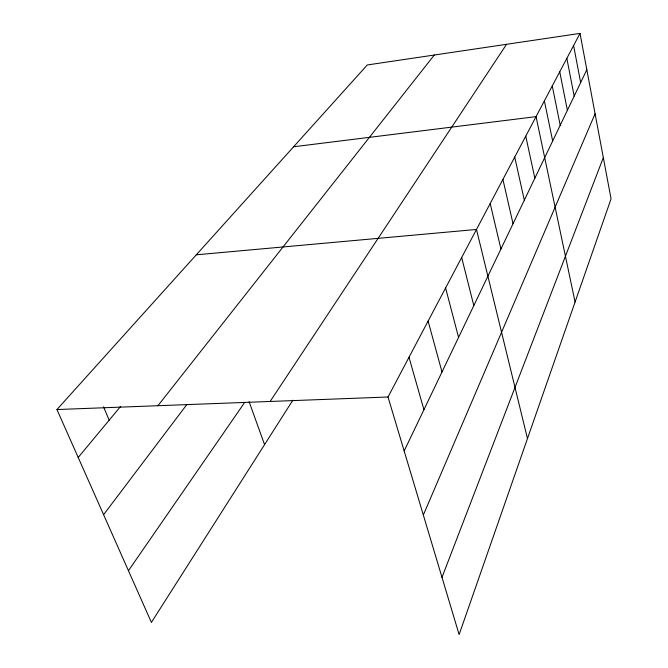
<?xml version="1.0" encoding="UTF-8"?>
<svg xmlns="http://www.w3.org/2000/svg" width="668" height="668" viewBox="0 0 668 668"><rect width="100%" height="100%" fill="white"/><g stroke="black" fill="none" stroke-linecap="round" stroke-linejoin="round"><path stroke-width="1" d="M441.999 577.361L603.329 157.64M423.337 515.02L595.096 113.752M404.165 450.958L586.83 69.706M580.016 33.4L611.061 198.847L459.125 634.6L388.016 397.001L580.016 33.4L367.275 64.971L56.939 409.542L151.402 622.417L292.86 400.19M270.139 401.468L506.561 44.297M128.448 570.697L244.83 402.203M103.598 514.686L186.723 404.699M157.907 405.718L434.309 55.018M78.206 457.463L120.482 406.561M293.603 146.768L536.062 116.641L575.081 302.045M196.3 254.809L476.493 229.458L527.47 438.575M56.939 409.542L388.016 397.001M103.54 406.82L109.185 420.155M249.122 401.719L264.561 444.646M408.991 357.296L423.938 409.684M428.105 321.091L442.007 371.984M445.598 287.958L458.565 337.407M461.671 257.522L473.812 305.593M490.195 203.506L500.925 248.997M502.912 179.425L513.032 223.722M514.736 157.038L524.313 200.183M525.758 136.155L534.843 178.214M544.387 100.876L552.661 141.023M552.269 85.947L560.21 125.267M559.742 71.793L567.374 110.312M566.84 58.35L574.179 96.1M573.595 45.566L580.659 82.582"/></g></svg>
